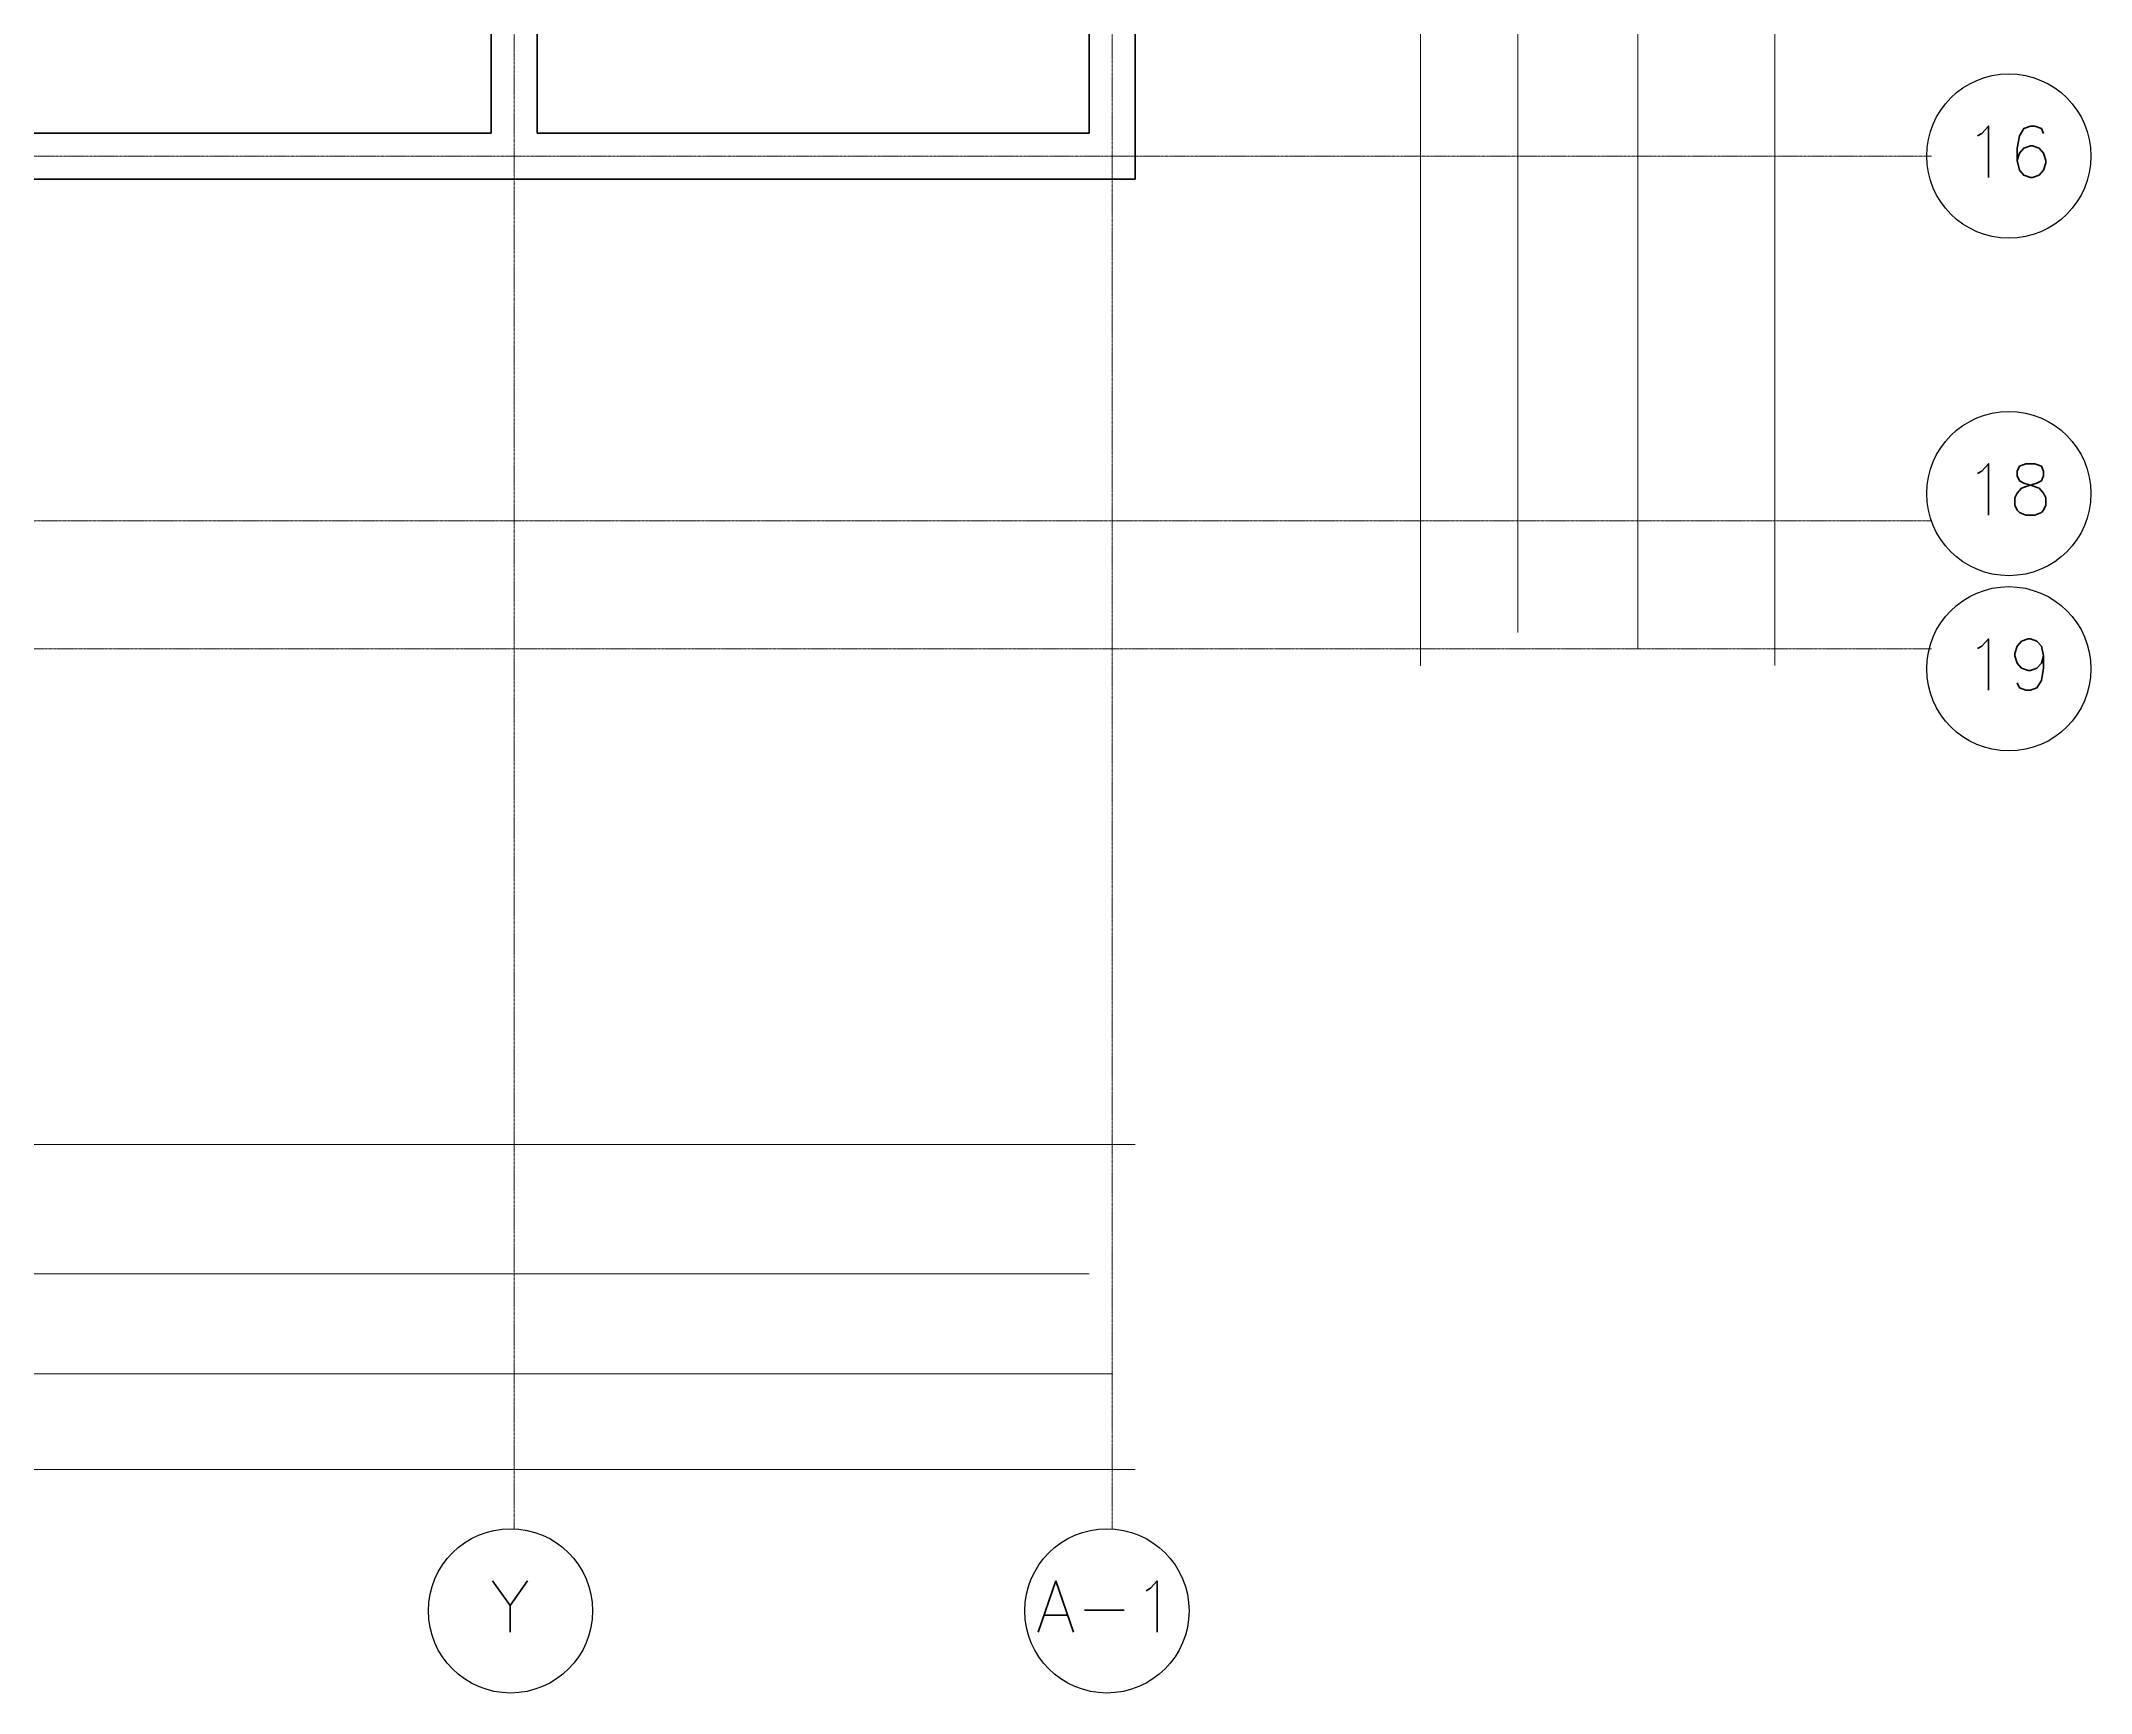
# Model space of a CAD drawing. Header units: inches. Extents: x -955375 to 106222, y -96450 to 64845.
# Drawn here: x 90148 to 96528, y 11880 to 17023 of the extents above; entities that cross this region are included whole.
import ezdxf
from ezdxf.enums import TextEntityAlignment as Align

# ---------------------------------------------------------------- set-up
doc = ezdxf.new("R2010")
doc.units = ezdxf.units.IN
doc.header["$MEASUREMENT"] = 0
doc.linetypes.add('CENTER2', pattern=[1.125, 0.75, -0.125, 0.125, -0.125])
doc.linetypes.add('CONTINUA', pattern=[0])
for name, color, linetype in [('023_MUROS_2', 7, 'Continuous'), ('A_INDICADORES', 1, 'Continuous'), ('A_TEXTOLOCAL', 3, 'Continuous'), ('DIBUJO', 2, 'Continuous')]:
    doc.layers.add(name, color=color, linetype=linetype)
doc.layers.add('06 textos y cotas', color=4, linetype='Continuous', lineweight=15)
doc.layers.add('ACHUTECH', color=24, linetype='Continuous', lineweight=18)
doc.styles.get("Standard").update_dxf_attribs({"font": 'isocp2.shx'})
doc.styles.add('TEXTO-100', font='romans.shx', dxfattribs={"height": 0.15})
doc.dimstyles.new('SUPERPEQUEÑA', dxfattribs={"dimtxt": 0.1, "dimasz": 0.05, "dimexe": 0.1, "dimexo": 0.15, "dimgap": 0.05, "dimtad": 1, "dimzin": 0, "dimdsep": 46, "dimtxsty": 'Standard', "dimblk1": 'CRUZZ', "dimblk2": 'CRUZZ', "dimsah": 1, "dimcen": 0.03, "dimse1": 1, "dimse2": 1, "dimclrd": 109, "dimclre": 4, "dimclrt": 173, "dimadec": 0, "dimazin": 0, "dimtfac": 1, "dimtix": 1, "dimtmove": 1, "dimatfit": 3, "dimldrblk": 'CRUZZ', "dimfxl": 1, "dimtolj": 1, "dimtzin": 0, "dimlwd": -1, "dimarcsym": 0})

# ---------------------------------------------------------------- blocks, each defined once
blk = doc.blocks.new('CRUZ')
at = {"layer": 'DIBUJO', "color": 7, "lineweight": -3}
for p, q in [((-0.2186156304733231, 0), (0.2186156304733231, 0)), ((0, 0.2186156304733231), (0, -0.2186156304733231))]:
    blk.add_line(p, q, dxfattribs=at)
at = {"layer": 'DIBUJO', "color": 7, "lineweight": -3, "const_width": 0.05}
blk.add_lwpolyline([(-0.025000000000091, 0, 1), (0.025000000000091, 0, 1)], format="xyb", close=True, dxfattribs=at)
blk = doc.blocks.new('CRUZZ')
at = {"layer": 'DIBUJO', "color": 3, "xscale": 10, "yscale": 10, "zscale": 10}
blk.add_blockref('CRUZ', (0, 0), dxfattribs=at)
blk = doc.blocks.new('*D112')
at = {"layer": 'ACHUTECH', "color": 7, "ltscale": 500, "transparency": 16777216}
blk.add_line((89635.95635103615, 13588.06786039414), (91548.55073464851, 13588.06786039414), dxfattribs=at)
at = {"layer": 'Defpoints', "color": 0, "linetype": 'CONTINUA', "ltscale": 500, "transparency": 16777216}
for p in [(91548.60073464851, 16736.27383965373), (89635.90635103614, 15457.73481317488), (91548.60073464851, 13588.06786039414)]:
    blk.add_point(p, dxfattribs=at)
at = {"layer": 'ACHUTECH', "color": 7, "linetype": 'CONTINUA', "ltscale": 500, "transparency": 16777216, "xscale": 0.05, "yscale": 0.05, "zscale": 0.05, "rotation": 180}
blk.add_blockref('CRUZZ', (89635.90635103614, 13588.06786039414), dxfattribs=at)
at = {"layer": 'ACHUTECH', "color": 7, "linetype": 'CONTINUA', "ltscale": 500, "transparency": 16777216, "xscale": 0.05, "yscale": 0.05, "zscale": 0.05}
blk.add_blockref('CRUZZ', (91548.60073464851, 13588.06786039414), dxfattribs=at)
at = {"layer": 'ACHUTECH', "color": 7, "linetype": 'CONTINUA', "lineweight": 13, "ltscale": 500, "transparency": 16777216, "insert": (90592.25354284233, 13588.16291140985), "char_height": 0.15, "attachment_point": 5}
blk.add_mtext('\\A1;1912.69', dxfattribs=at)
blk = doc.blocks.new('*D113')
at = {"layer": 'ACHUTECH', "color": 7, "ltscale": 500, "transparency": 16777216}
blk.add_line((91548.65073464852, 13588.06786039414), (91691.74710561435, 13588.06786039414), dxfattribs=at)
at = {"layer": 'Defpoints', "color": 0, "linetype": 'CONTINUA', "ltscale": 500, "transparency": 16777216}
for p in [(91548.60073464851, 16736.27383965373), (91691.79710561436, 16736.27383965373), (91691.79710561436, 13588.06786039414)]:
    blk.add_point(p, dxfattribs=at)
at = {"layer": 'ACHUTECH', "color": 7, "linetype": 'CONTINUA', "ltscale": 500, "transparency": 16777216, "xscale": 0.05, "yscale": 0.05, "zscale": 0.05, "rotation": 180}
blk.add_blockref('CRUZZ', (91548.60073464851, 13588.06786039414), dxfattribs=at)
at = {"layer": 'ACHUTECH', "color": 7, "linetype": 'CONTINUA', "ltscale": 500, "transparency": 16777216, "xscale": 0.05, "yscale": 0.05, "zscale": 0.05}
blk.add_blockref('CRUZZ', (91691.79710561436, 13588.06786039414), dxfattribs=at)
at = {"layer": 'ACHUTECH', "color": 7, "linetype": 'CONTINUA', "lineweight": 13, "ltscale": 500, "transparency": 16777216, "insert": (91620.19892013143, 13588.16287515792), "char_height": 0.15, "attachment_point": 5}
blk.add_mtext('\\A1;143.20', dxfattribs=at)
blk = doc.blocks.new('*D114')
at = {"layer": 'ACHUTECH', "color": 7, "ltscale": 500, "transparency": 16777216}
blk.add_line((91691.84710561436, 13588.06786039414), (93410.10355720224, 13588.06786039414), dxfattribs=at)
at = {"layer": 'Defpoints', "color": 0, "linetype": 'CONTINUA', "ltscale": 500, "transparency": 16777216}
for p in [(91691.79710561436, 16736.27383965373), (93410.15355720224, 16736.27383965373), (93410.15355720224, 13588.06786039414)]:
    blk.add_point(p, dxfattribs=at)
at = {"layer": 'ACHUTECH', "color": 7, "linetype": 'CONTINUA', "ltscale": 500, "transparency": 16777216, "xscale": 0.05, "yscale": 0.05, "zscale": 0.05, "rotation": 180}
blk.add_blockref('CRUZZ', (91691.79710561436, 13588.06786039414), dxfattribs=at)
at = {"layer": 'ACHUTECH', "color": 7, "linetype": 'CONTINUA', "ltscale": 500, "transparency": 16777216, "xscale": 0.05, "yscale": 0.05, "zscale": 0.05}
blk.add_blockref('CRUZZ', (93410.15355720224, 13588.06786039414), dxfattribs=at)
at = {"layer": 'ACHUTECH', "color": 7, "linetype": 'CONTINUA', "lineweight": 13, "ltscale": 500, "transparency": 16777216, "insert": (92550.97533140829, 13588.16286039414), "char_height": 0.15, "attachment_point": 5}
blk.add_mtext('\\A1;1718.36', dxfattribs=at)
blk = doc.blocks.new('*D115')
at = {"layer": 'ACHUTECH', "color": 7, "ltscale": 500, "transparency": 16777216}
blk.add_line((93410.20355720224, 13588.06786039414), (93553.29992816785, 13588.06786039414), dxfattribs=at)
at = {"layer": 'Defpoints', "color": 0, "linetype": 'CONTINUA', "ltscale": 500, "transparency": 16777216}
for p in [(93410.15355720224, 16736.27383965373), (93553.34992816785, 16593.07746868821), (93553.34992816785, 13588.06786039414)]:
    blk.add_point(p, dxfattribs=at)
at = {"layer": 'ACHUTECH', "color": 7, "linetype": 'CONTINUA', "ltscale": 500, "transparency": 16777216, "xscale": 0.05, "yscale": 0.05, "zscale": 0.05, "rotation": 180}
blk.add_blockref('CRUZZ', (93410.15355720224, 13588.06786039414), dxfattribs=at)
at = {"layer": 'ACHUTECH', "color": 7, "linetype": 'CONTINUA', "ltscale": 500, "transparency": 16777216, "xscale": 0.05, "yscale": 0.05, "zscale": 0.05}
blk.add_blockref('CRUZZ', (93553.34992816785, 13588.06786039414), dxfattribs=at)
at = {"layer": 'ACHUTECH', "color": 7, "linetype": 'CONTINUA', "lineweight": 13, "ltscale": 500, "transparency": 16777216, "insert": (93481.75174268504, 13588.16287515792), "char_height": 0.15, "attachment_point": 5}
blk.add_mtext('\\A1;143.20', dxfattribs=at)
blk = doc.blocks.new('*D26')
at = {"layer": 'ACHUTECH', "color": 7, "ltscale": 500, "transparency": 16777216}
blk.add_line((89441.61841901166, 13185.58365498089), (93410.10355720224, 13185.58365498089), dxfattribs=at)
at = {"layer": 'Defpoints', "color": 0, "linetype": 'CONTINUA', "ltscale": 500, "transparency": 16777216}
for p in [(93410.15355720224, 16536.68587556892), (89441.56841901166, 15258.14684909007), (93410.15355720224, 13185.58365498089)]:
    blk.add_point(p, dxfattribs=at)
at = {"layer": 'ACHUTECH', "color": 7, "linetype": 'CONTINUA', "ltscale": 500, "transparency": 16777216, "xscale": 0.05, "yscale": 0.05, "zscale": 0.05, "rotation": 180}
blk.add_blockref('CRUZZ', (89441.56841901166, 13185.58365498089), dxfattribs=at)
at = {"layer": 'ACHUTECH', "color": 7, "linetype": 'CONTINUA', "ltscale": 500, "transparency": 16777216, "xscale": 0.05, "yscale": 0.05, "zscale": 0.05}
blk.add_blockref('CRUZZ', (93410.15355720224, 13185.58365498089), dxfattribs=at)
at = {"layer": 'ACHUTECH', "color": 7, "linetype": 'CONTINUA', "lineweight": 13, "ltscale": 500, "transparency": 16777216, "insert": (91425.86098810696, 13185.67865498089), "char_height": 0.15, "attachment_point": 5}
blk.add_mtext('\\A1;3968.59', dxfattribs=at)
blk = doc.blocks.new('*D39')
at = {"layer": 'ACHUTECH', "color": 7, "ltscale": 500, "transparency": 16777216}
blk.add_line((89564.35816555224, 12873.41478065978), (91620.14892012952, 12873.41478065978), dxfattribs=at)
at = {"layer": 'Defpoints', "color": 0, "linetype": 'CONTINUA', "ltscale": 500, "transparency": 16777216}
for p in [(91620.19892012952, 12873.41478065978), (89564.30816555224, 12388.4387405114), (91620.19892012952, 12388.4387405114)]:
    blk.add_point(p, dxfattribs=at)
at = {"layer": 'ACHUTECH', "color": 7, "linetype": 'CONTINUA', "ltscale": 500, "transparency": 16777216, "xscale": 0.05, "yscale": 0.05, "zscale": 0.05, "rotation": 180}
blk.add_blockref('CRUZZ', (89564.30816555224, 12873.41478065978), dxfattribs=at)
at = {"layer": 'ACHUTECH', "color": 7, "linetype": 'CONTINUA', "ltscale": 500, "transparency": 16777216, "xscale": 0.05, "yscale": 0.05, "zscale": 0.05}
blk.add_blockref('CRUZZ', (91620.19892012952, 12873.41478065978), dxfattribs=at)
at = {"layer": 'ACHUTECH', "color": 7, "linetype": 'CONTINUA', "lineweight": 13, "ltscale": 500, "transparency": 16777216, "insert": (90592.25354284089, 12873.50979542356), "char_height": 0.15, "attachment_point": 5}
blk.add_mtext('\\A1;2055.89', dxfattribs=at)
blk = doc.blocks.new('*D40')
at = {"layer": 'ACHUTECH', "color": 7, "ltscale": 500, "transparency": 16777216}
blk.add_line((91620.24892012952, 12873.41478065978), (93481.7017426843, 12873.41478065978), dxfattribs=at)
at = {"layer": 'Defpoints', "color": 0, "linetype": 'CONTINUA', "ltscale": 500, "transparency": 16777216}
for p in [(93481.7517426843, 12873.41478065978), (91620.19892012952, 12388.4387405114), (93481.7517426843, 12388.4387405114)]:
    blk.add_point(p, dxfattribs=at)
at = {"layer": 'ACHUTECH', "color": 7, "linetype": 'CONTINUA', "ltscale": 500, "transparency": 16777216, "xscale": 0.05, "yscale": 0.05, "zscale": 0.05, "rotation": 180}
blk.add_blockref('CRUZZ', (91620.19892012952, 12873.41478065978), dxfattribs=at)
at = {"layer": 'ACHUTECH', "color": 7, "linetype": 'CONTINUA', "ltscale": 500, "transparency": 16777216, "xscale": 0.05, "yscale": 0.05, "zscale": 0.05}
blk.add_blockref('CRUZZ', (93481.7517426843, 12873.41478065978), dxfattribs=at)
at = {"layer": 'ACHUTECH', "color": 7, "linetype": 'CONTINUA', "lineweight": 13, "ltscale": 500, "transparency": 16777216, "insert": (92550.97533140691, 12873.50978065978), "char_height": 0.15, "attachment_point": 5}
blk.add_mtext('\\A1;1861.55', dxfattribs=at)
blk = doc.blocks.new('*D41')
at = {"layer": 'ACHUTECH', "color": 7, "ltscale": 500, "transparency": 16777216}
blk.add_line((5947.905833836784, 12576.20167328493), (93553.29992816785, 12576.20167328493), dxfattribs=at)
at = {"layer": 'Defpoints', "color": 0, "linetype": 'CONTINUA', "ltscale": 500, "transparency": 16777216}
for p in [(93553.34992816785, 16393.48950460339), (5947.855833836784, 14040.97769588171), (93553.34992816785, 12576.20167328493)]:
    blk.add_point(p, dxfattribs=at)
at = {"layer": 'ACHUTECH', "color": 7, "linetype": 'CONTINUA', "ltscale": 500, "transparency": 16777216, "xscale": 0.05, "yscale": 0.05, "zscale": 0.05, "rotation": 180}
blk.add_blockref('CRUZZ', (5947.855833836784, 12576.20167328493), dxfattribs=at)
at = {"layer": 'ACHUTECH', "color": 7, "linetype": 'CONTINUA', "ltscale": 500, "transparency": 16777216, "xscale": 0.05, "yscale": 0.05, "zscale": 0.05}
blk.add_blockref('CRUZZ', (93553.34992816785, 12576.20167328493), dxfattribs=at)
at = {"layer": 'ACHUTECH', "color": 7, "linetype": 'CONTINUA', "lineweight": 13, "ltscale": 500, "transparency": 16777216, "insert": (49750.60288100232, 12576.29667328493), "char_height": 0.15, "attachment_point": 5}
blk.add_mtext('\\A1;87605.49', dxfattribs=at)
blk = doc.blocks.new('*D70')
at = {"layer": 'ACHUTECH', "color": 7, "ltscale": 500, "transparency": 16777216}
blk.add_line((94440.9339175739, 18587.54834999503), (94440.9339175739, 16736.32383965374), dxfattribs=at)
at = {"layer": 'Defpoints', "color": 0, "linetype": 'CONTINUA', "ltscale": 500, "transparency": 16777216}
for p in [(93897.42235170843, 18587.59834999503), (93897.42235170843, 16736.27383965374), (94440.9339175739, 16736.27383965374)]:
    blk.add_point(p, dxfattribs=at)
at = {"layer": 'ACHUTECH', "color": 7, "linetype": 'CONTINUA', "ltscale": 500, "transparency": 16777216, "xscale": 0.05, "yscale": 0.05, "zscale": 0.05}
for p, rotation in [((94440.9339175739, 18587.59834999503), 90), ((94440.9339175739, 16736.27383965374), 270)]:
    blk.add_blockref('CRUZZ', p, dxfattribs=dict(at, rotation=rotation))
at = {"layer": 'ACHUTECH', "color": 7, "linetype": 'CONTINUA', "lineweight": 13, "ltscale": 500, "transparency": 16777216, "insert": (94440.83890281011, 17661.93609482435), "char_height": 0.15, "attachment_point": 5, "rotation": 90}
blk.add_mtext('\\A1;1851.32', dxfattribs=at)
blk = doc.blocks.new('*D71')
at = {"layer": 'ACHUTECH', "color": 7, "ltscale": 500, "transparency": 16777216}
blk.add_line((94440.9339175739, 16736.22383965374), (94440.9339175739, 16593.12746868821), dxfattribs=at)
at = {"layer": 'Defpoints', "color": 0, "linetype": 'CONTINUA', "ltscale": 500, "transparency": 16777216}
for p in [(93897.42235170843, 16736.27383965374), (94040.61872267404, 16593.07746868821), (94440.9339175739, 16593.07746868821)]:
    blk.add_point(p, dxfattribs=at)
at = {"layer": 'ACHUTECH', "color": 7, "linetype": 'CONTINUA', "ltscale": 500, "transparency": 16777216, "xscale": 0.05, "yscale": 0.05, "zscale": 0.05}
for p, rotation in [((94440.9339175739, 16736.27383965374), 90), ((94440.9339175739, 16593.07746868821), 270)]:
    blk.add_blockref('CRUZZ', p, dxfattribs=dict(at, rotation=rotation))
at = {"layer": 'ACHUTECH', "color": 7, "linetype": 'CONTINUA', "lineweight": 13, "ltscale": 500, "transparency": 16777216, "insert": (94440.83890281011, 16664.67565417094), "char_height": 0.15, "attachment_point": 5, "rotation": 90}
blk.add_mtext('\\A1;143.20', dxfattribs=at)
blk = doc.blocks.new('*D72')
at = {"layer": 'ACHUTECH', "color": 7, "ltscale": 500, "transparency": 16777216}
blk.add_line((94440.9339175739, 16593.02746868821), (94440.9339175739, 15600.98118414062), dxfattribs=at)
at = {"layer": 'Defpoints', "color": 0, "linetype": 'CONTINUA', "ltscale": 500, "transparency": 16777216}
for p in [(94040.61872267404, 16593.07746868821), (89928.83721351808, 15600.93118414062), (94440.9339175739, 15600.93118414063)]:
    blk.add_point(p, dxfattribs=at)
at = {"layer": 'ACHUTECH', "color": 7, "linetype": 'CONTINUA', "ltscale": 500, "transparency": 16777216, "xscale": 0.05, "yscale": 0.05, "zscale": 0.05}
for p, rotation in [((94440.9339175739, 16593.07746868821), 90), ((94440.9339175739, 15600.93118414063), 270)]:
    blk.add_blockref('CRUZZ', p, dxfattribs=dict(at, rotation=rotation))
at = {"layer": 'ACHUTECH', "color": 7, "linetype": 'CONTINUA', "lineweight": 13, "ltscale": 500, "transparency": 16777216, "insert": (94440.83883030625, 16097.00432641439), "char_height": 0.15, "attachment_point": 5, "rotation": 90}
blk.add_mtext('\\A1;992.15', dxfattribs=at)
blk = doc.blocks.new('*D73')
at = {"layer": 'ACHUTECH', "color": 7, "ltscale": 500, "transparency": 16777216}
blk.add_line((94440.9339175739, 15600.88118414063), (94440.9339175739, 15457.78481317489), dxfattribs=at)
at = {"layer": 'Defpoints', "color": 0, "linetype": 'CONTINUA', "ltscale": 500, "transparency": 16777216}
for p in [(89928.83721351808, 15600.93118414062), (89928.83721351808, 15457.73481317489), (94440.9339175739, 15457.73481317489)]:
    blk.add_point(p, dxfattribs=at)
at = {"layer": 'ACHUTECH', "color": 7, "linetype": 'CONTINUA', "ltscale": 500, "transparency": 16777216, "xscale": 0.05, "yscale": 0.05, "zscale": 0.05}
for p, rotation in [((94440.9339175739, 15600.93118414063), 90), ((94440.9339175739, 15457.73481317489), 270)]:
    blk.add_blockref('CRUZZ', p, dxfattribs=dict(at, rotation=rotation))
at = {"layer": 'ACHUTECH', "color": 7, "linetype": 'CONTINUA', "lineweight": 13, "ltscale": 500, "transparency": 16777216, "insert": (94440.83890281011, 15529.33299865773), "char_height": 0.15, "attachment_point": 5, "rotation": 90}
blk.add_mtext('\\A1;143.20', dxfattribs=at)
blk = doc.blocks.new('*D74')
at = {"layer": 'ACHUTECH', "color": 7, "ltscale": 500, "transparency": 16777216}
blk.add_line((94440.9339175739, 15457.68481317489), (94440.9339175739, 15181.62038345563), dxfattribs=at)
at = {"layer": 'Defpoints', "color": 0, "linetype": 'CONTINUA', "ltscale": 500, "transparency": 16777216}
for p in [(89928.83721351808, 15457.73481317489), (85438.60815252391, 15181.57038345563), (94440.9339175739, 15181.57038345563)]:
    blk.add_point(p, dxfattribs=at)
at = {"layer": 'ACHUTECH', "color": 7, "linetype": 'CONTINUA', "ltscale": 500, "transparency": 16777216, "xscale": 0.05, "yscale": 0.05, "zscale": 0.05}
for p, rotation in [((94440.9339175739, 15457.73481317489), 90), ((94440.9339175739, 15181.57038345563), 270)]:
    blk.add_blockref('CRUZZ', p, dxfattribs=dict(at, rotation=rotation))
at = {"layer": 'ACHUTECH', "color": 7, "linetype": 'CONTINUA', "lineweight": 13, "ltscale": 500, "transparency": 16777216, "insert": (94440.83890281011, 15319.65259831523), "char_height": 0.15, "attachment_point": 5, "rotation": 90}
blk.add_mtext('\\A1;276.16', dxfattribs=at)
blk = doc.blocks.new('*D75')
at = {"layer": 'ACHUTECH', "color": 7, "ltscale": 500, "transparency": 16777216}
blk.add_line((94440.9339175739, 15181.52038345563), (94440.9339175739, 15079.33726133732), dxfattribs=at)
at = {"layer": 'Defpoints', "color": 0, "linetype": 'CONTINUA', "ltscale": 500, "transparency": 16777216}
for p in [(85438.60815252391, 15181.57038345563), (85581.80452348941, 15079.28726133732), (94440.9339175739, 15079.28726133732)]:
    blk.add_point(p, dxfattribs=at)
at = {"layer": 'ACHUTECH', "color": 7, "linetype": 'CONTINUA', "ltscale": 500, "transparency": 16777216, "xscale": 0.05, "yscale": 0.05, "zscale": 0.05}
for p, rotation in [((94440.9339175739, 15181.57038345563), 90), ((94440.9339175739, 15079.28726133732), 270)]:
    blk.add_blockref('CRUZZ', p, dxfattribs=dict(at, rotation=rotation))
at = {"layer": 'ACHUTECH', "color": 7, "linetype": 'CONTINUA', "lineweight": 13, "ltscale": 500, "transparency": 16777216, "insert": (94440.83890281011, 15130.42882239644), "char_height": 0.15, "attachment_point": 5, "rotation": 90}
blk.add_mtext('\\A1;102.28', dxfattribs=at)
blk = doc.blocks.new('*D82')
at = {"layer": 'ACHUTECH', "color": 7, "ltscale": 500, "transparency": 16777216}
blk.add_line((94744.43397885225, 19753.57594214382), (94744.43397885225, 15181.62038345563), dxfattribs=at)
at = {"layer": 'Defpoints', "color": 0, "linetype": 'CONTINUA', "ltscale": 500, "transparency": 16777216}
for p in [(94040.61872267404, 19753.62594214382), (85438.60815252391, 15181.57038345563), (94744.43397885225, 15181.57038345563)]:
    blk.add_point(p, dxfattribs=at)
at = {"layer": 'ACHUTECH', "color": 7, "linetype": 'CONTINUA', "ltscale": 500, "transparency": 16777216, "xscale": 0.05, "yscale": 0.05, "zscale": 0.05}
for p, rotation in [((94744.43397885225, 19753.62594214382), 90), ((94744.43397885225, 15181.57038345563), 270)]:
    blk.add_blockref('CRUZZ', p, dxfattribs=dict(at, rotation=rotation))
at = {"layer": 'ACHUTECH', "color": 7, "linetype": 'CONTINUA', "lineweight": 13, "ltscale": 500, "transparency": 16777216, "insert": (94744.33896408846, 17467.59816279969), "char_height": 0.15, "attachment_point": 5, "rotation": 90}
blk.add_mtext('\\A1;4572.06', dxfattribs=at)
blk = doc.blocks.new('*D206')
at = {"layer": 'ACHUTECH', "color": 7, "ltscale": 500, "transparency": 16777216}
blk.add_line((95118.3351182603, 18659.14653547793), (95118.3351182603, 16664.72565417125), dxfattribs=at)
at = {"layer": 'Defpoints', "color": 0, "linetype": 'CONTINUA', "ltscale": 500, "transparency": 16777216}
for p in [(96031.6871703385, 18659.19653547793), (95118.3351182603, 16664.67565417125), (96031.6871703385, 16664.67565417125)]:
    blk.add_point(p, dxfattribs=at)
at = {"layer": 'ACHUTECH', "color": 7, "linetype": 'CONTINUA', "ltscale": 500, "transparency": 16777216, "xscale": 0.05, "yscale": 0.05, "zscale": 0.05}
for p, rotation in [((95118.3351182603, 18659.19653547793), 90), ((95118.3351182603, 16664.67565417125), 270)]:
    blk.add_blockref('CRUZZ', p, dxfattribs=dict(at, rotation=rotation))
at = {"layer": 'ACHUTECH', "color": 7, "linetype": 'CONTINUA', "lineweight": 13, "ltscale": 500, "transparency": 16777216, "insert": (95118.24003099265, 17661.93609482456), "char_height": 0.15, "attachment_point": 5, "rotation": 90}
blk.add_mtext('\\A1;1994.52', dxfattribs=at)
blk = doc.blocks.new('*D207')
at = {"layer": 'ACHUTECH', "color": 7, "ltscale": 500, "transparency": 16777216}
blk.add_line((95118.3351182603, 16664.62565417125), (95118.3351182603, 15529.38299865811), dxfattribs=at)
at = {"layer": 'Defpoints', "color": 0, "linetype": 'CONTINUA', "ltscale": 500, "transparency": 16777216}
for p in [(96031.6871703385, 16664.67565417125), (95118.3351182603, 15529.33299865811), (96031.6871703385, 15529.33299865811)]:
    blk.add_point(p, dxfattribs=at)
at = {"layer": 'ACHUTECH', "color": 7, "linetype": 'CONTINUA', "ltscale": 500, "transparency": 16777216, "xscale": 0.05, "yscale": 0.05, "zscale": 0.05}
for p, rotation in [((95118.3351182603, 16664.67565417125), 90), ((95118.3351182603, 15529.33299865811), 270)]:
    blk.add_blockref('CRUZZ', p, dxfattribs=dict(at, rotation=rotation))
at = {"layer": 'ACHUTECH', "color": 7, "linetype": 'CONTINUA', "lineweight": 13, "ltscale": 500, "transparency": 16777216, "insert": (95118.24011826028, 16097.00432641465), "char_height": 0.15, "attachment_point": 5, "rotation": 90}
blk.add_mtext('\\A1;1135.34', dxfattribs=at)
blk = doc.blocks.new('*D208')
at = {"layer": 'ACHUTECH', "color": 7, "ltscale": 500, "transparency": 16777216}
blk.add_line((95118.3351182603, 15529.28299865811), (95118.3351182603, 15130.47882239648), dxfattribs=at)
at = {"layer": 'Defpoints', "color": 0, "linetype": 'CONTINUA', "ltscale": 500, "transparency": 16777216}
for p in [(96031.6871703385, 15529.33299865811), (95118.3351182603, 15130.42882239648), (96031.6871703385, 15130.42882239648)]:
    blk.add_point(p, dxfattribs=at)
at = {"layer": 'ACHUTECH', "color": 7, "linetype": 'CONTINUA', "ltscale": 500, "transparency": 16777216, "xscale": 0.05, "yscale": 0.05, "zscale": 0.05}
for p, rotation in [((95118.3351182603, 15529.33299865811), 90), ((95118.3351182603, 15130.42882239648), 270)]:
    blk.add_blockref('CRUZZ', p, dxfattribs=dict(at, rotation=rotation))
at = {"layer": 'ACHUTECH', "color": 7, "linetype": 'CONTINUA', "lineweight": 13, "ltscale": 500, "transparency": 16777216, "insert": (95118.24011826028, 15329.88091052726), "char_height": 0.15, "attachment_point": 5, "rotation": 90}
blk.add_mtext('\\A1;398.90', dxfattribs=at)
blk = doc.blocks.new('*D209')
at = {"layer": 'ACHUTECH', "color": 7, "ltscale": 500, "transparency": 16777216}
blk.add_line((95544.06483844615, 59153.03458211519), (95544.06483844617, 15079.33726133732), dxfattribs=at)
at = {"layer": 'Defpoints', "color": 0, "linetype": 'CONTINUA', "ltscale": 500, "transparency": 16777216}
for p in [(30945.85087955169, 59153.08458211519), (85094.53572898336, 15079.28726133732), (95544.06483844617, 15079.28726133732)]:
    blk.add_point(p, dxfattribs=at)
at = {"layer": 'ACHUTECH', "color": 7, "linetype": 'CONTINUA', "ltscale": 500, "transparency": 16777216, "xscale": 0.05, "yscale": 0.05, "zscale": 0.05}
for p, rotation in [((95544.06483844615, 59153.0845821152), 90), ((95544.06483844617, 15079.28726133732), 270)]:
    blk.add_blockref('CRUZZ', p, dxfattribs=dict(at, rotation=rotation))
at = {"layer": 'ACHUTECH', "color": 7, "linetype": 'CONTINUA', "lineweight": 13, "ltscale": 500, "transparency": 16777216, "insert": (95543.96983844615, 37116.18592172622), "char_height": 0.15, "attachment_point": 5, "rotation": 90}
blk.add_mtext('\\A1;44073.80', dxfattribs=at)

msp = doc.modelspace()

# ---------------------------------------------------------------- linework, layer by layer
at = {"layer": '023_MUROS_2', "color": 7, "lineweight": 50}
for p, q in [((93553.34992816785, 19753.62594214381), (93553.34992816785, 16593.07746868821)), ((91548.60073464851, 16736.27383965373), (91548.60073464886, 18730.79472096073)), ((91691.79710561436, 16736.27383965373), (91691.79710561436, 18730.79472096073)), ((93410.15355720224, 18587.59834999502), (93410.15355720224, 16736.27383965373)), ((91548.60073464851, 16736.27383965373), (89635.90635103614, 16736.27383965391)), ((93410.15355720224, 16736.27383965373), (91691.79710561436, 16736.27383965373)), ((89635.90635103614, 16593.07746868821), (93553.34992816785, 16593.07746868821))]:
    msp.add_line(p, q, dxfattribs=at)
at = {"layer": '06 textos y cotas', "color": 7, "linetype": 'CENTER2', "lineweight": 5}
for p, q in [((93481.75174268521, 22658.4666103046), (93481.75174268441, 12391.10476327422)), ((91620.19892012952, 12391.39060381308), (91620.19892013138, 18730.79472096073)), ((89635.90635103614, 16664.67565417101), (96031.68717033847, 16664.67565417125)), ((85094.53572898403, 15529.33299865822), (96031.68717033847, 15529.3329986581)), ((84010.33463452863, 15130.42882239648), (96031.68717033847, 15130.42882239648))]:
    msp.add_line(p, q, dxfattribs=at)
at = {"layer": 'A_INDICADORES', "color": 7}
for centre in [(96272.54723617873, 16665.06548705928), (96272.54723617873, 15614.17979626598), (96272.54723617873, 15068.76351988831), (91609.12985444049, 12135.92248941532), (93465.36611491475, 12135.92248941532)]:
    msp.add_circle(centre, 255.7078052957702, dxfattribs=at)

# ---------------------------------------------------------------- texts
at = {"layer": 'A_TEXTOLOCAL', "color": 7, "style": 'TEXTO-100'}
for tag, p in [('16', (96270.9647259865, 16678.29423133377)), ('18', (96270.9647259865, 15627.40854054046)), ('19', (96270.9647259865, 15081.99226416283)), ('Y', (91607.5473442485, 12149.15123368983)), ('A-1', (93463.78360472278, 12149.15123368983))]:
    msp.add_attdef(tag, text='1', height=159.8173783098563, dxfattribs=at).set_placement(p, align=Align.MIDDLE)

# ---------------------------------------------------------------- dimensions: what is measured, and where the dimension line sits
at = {"layer": 'ACHUTECH', "color": 7, "linetype": 'CONTINUA', "lineweight": 13, "ltscale": 500}
for base, p1, p2, picture, middle in [((95544.06483844617, 15079.28726133732), (30945.85087955168, 59153.08458211516), (85094.53572898333, 15079.28726133731), '*D209', (95543.96983844615, 37116.18592172622)), ((94744.43397885225, 15181.57038345563), (94040.61872267401, 19753.62594214381), (85438.60815252388, 15181.57038345562), '*D82', (94744.33896408846, 17467.59816279969)), ((95118.3351182603, 16664.67565417125), (96031.68717033847, 18659.19653547792), (96031.68717033847, 16664.67565417125), '*D206', (95118.24003099265, 17661.93609482456)), ((94440.9339175739, 16736.27383965374), (93897.4223517084, 18587.59834999502), (93897.4223517084, 16736.27383965373), '*D70', (94440.83890281011, 17661.93609482435)), ((94440.9339175739, 16593.07746868821), (93897.4223517084, 16736.27383965373), (94040.61872267401, 16593.07746868821), '*D71', (94440.83890281011, 16664.67565417094)), ((95118.3351182603, 15529.33299865811), (96031.68717033847, 16664.67565417125), (96031.68717033847, 15529.3329986581), '*D207', (95118.24011826028, 16097.00432641465)), ((94440.9339175739, 15600.93118414063), (94040.61872267401, 16593.07746868821), (89928.83721351805, 15600.93118414062), '*D72', (94440.83883030625, 16097.00432641439)), ((94440.9339175739, 15457.73481317489), (89928.83721351805, 15600.93118414062), (89928.83721351805, 15457.73481317488), '*D73', (94440.83890281011, 15529.33299865773)), ((95118.3351182603, 15130.42882239648), (96031.68717033847, 15529.3329986581), (96031.68717033847, 15130.42882239648), '*D208', (95118.24011826028, 15329.88091052726)), ((94440.9339175739, 15181.57038345563), (89928.83721351805, 15457.73481317488), (85438.60815252388, 15181.57038345562), '*D74', (94440.83890281011, 15319.65259831523)), ((94440.9339175739, 15079.28726133732), (85438.60815252388, 15181.57038345562), (85581.80452348938, 15079.28726133731), '*D75', (94440.83890281011, 15130.42882239644))]:
    dim = msp.add_linear_dim(base=base, p1=p1, p2=p2, angle=90, dimstyle='SUPERPEQUEÑA', override={"dimtxt": 0.15, "dimgap": 0.02, "dimclrd": 7, "dimclrt": 7, "dimfxl": 0.2}, dxfattribs=at)
    dim.commit()
    dim.dimension.update_dxf_attribs({"geometry": picture, "text_midpoint": middle})
for base, p1, p2, picture, middle in [((91548.60073464851, 13588.06786039414), (89635.90635103614, 15457.73481317488), (91548.60073464851, 16736.27383965373), '*D112', (90592.25354284233, 13588.16291140985)), ((91691.79710561436, 13588.06786039414), (91548.60073464851, 16736.27383965373), (91691.79710561436, 16736.27383965373), '*D113', (91620.19892013143, 13588.16287515792)), ((93410.15355720224, 13588.06786039414), (91691.79710561436, 16736.27383965373), (93410.15355720224, 16736.27383965373), '*D114', (92550.97533140829, 13588.16286039414)), ((93553.34992816785, 13588.06786039414), (93410.15355720224, 16736.27383965373), (93553.34992816785, 16593.07746868821), '*D115', (93481.75174268504, 13588.16287515792)), ((93410.15355720224, 13185.58365498089), (89441.56841901166, 15258.14684909007), (93410.15355720224, 16536.68587556892), '*D26', (91425.86098810696, 13185.67865498089)), ((93553.34992816785, 12576.20167328493), (5947.855833836784, 14040.97769588171), (93553.34992816785, 16393.48950460339), '*D41', (49750.60288100232, 12576.29667328493)), ((91620.19892012952, 12873.41478065978), (89564.30816555224, 12388.4387405114), (91620.19892012952, 12388.4387405114), '*D39', (90592.25354284089, 12873.50979542356)), ((93481.7517426843, 12873.41478065978), (91620.19892012952, 12388.4387405114), (93481.7517426843, 12388.4387405114), '*D40', (92550.97533140691, 12873.50978065978))]:
    dim = msp.add_linear_dim(base=base, p1=p1, p2=p2, dimstyle='SUPERPEQUEÑA', override={"dimtxt": 0.15, "dimgap": 0.02, "dimclrd": 7, "dimclrt": 7, "dimfxl": 0.2}, dxfattribs=at)
    dim.commit()
    dim.dimension.update_dxf_attribs({"geometry": picture, "text_midpoint": middle})

doc.saveas('drawing.dxf')
